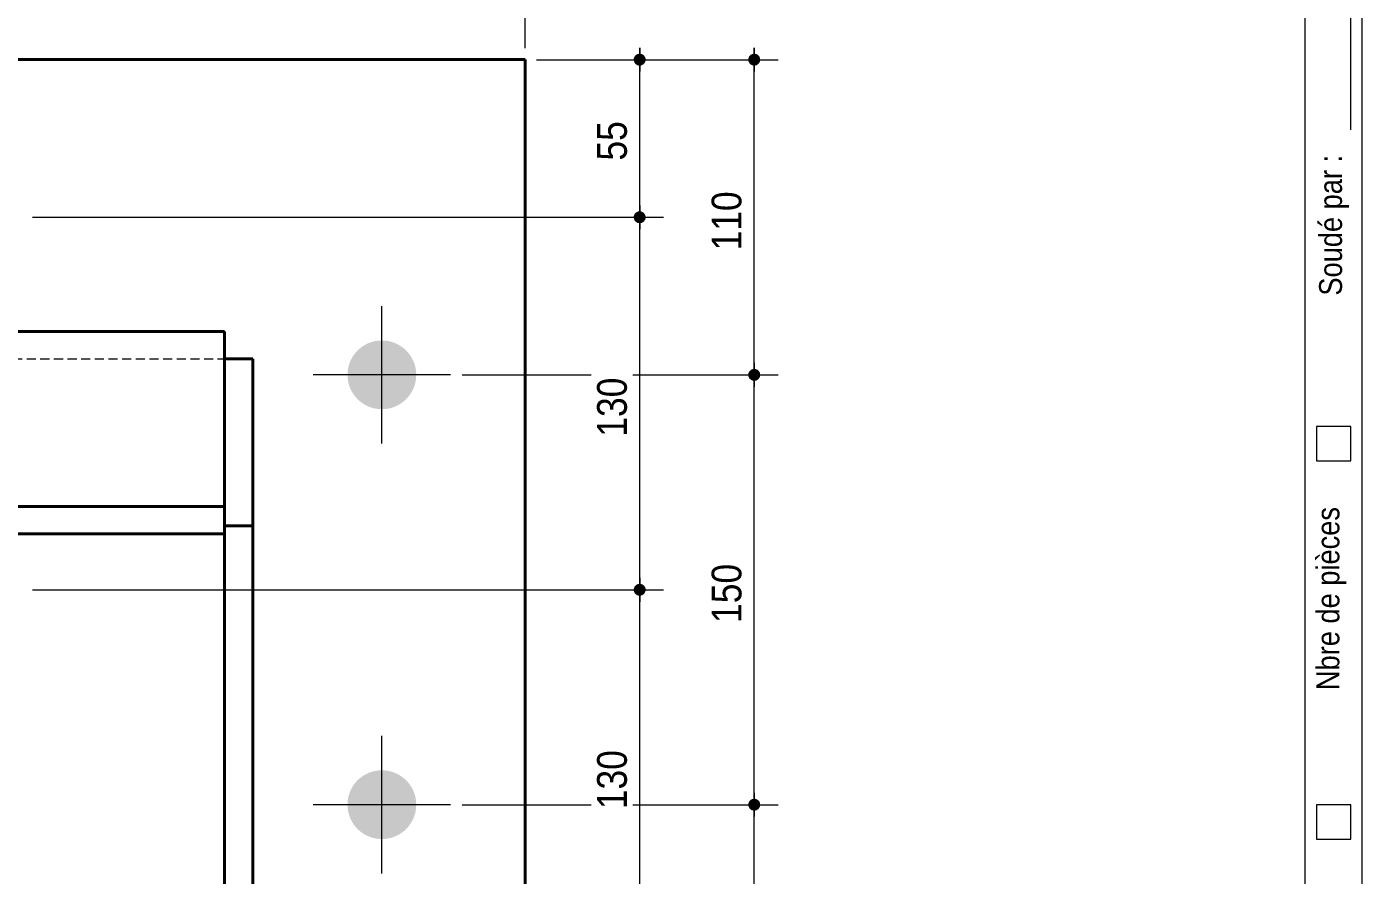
# Model space of a CAD drawing. Header units: millimetres. Extents: x 2 to 410, y 5 to 282.
# Drawn here: x 288.4 to 405, y 141.8 to 215.9 of the extents above; entities that cross this region are included whole.
import ezdxf

# ---------------------------------------------------------------- set-up
doc = ezdxf.new("R2010")
doc.units = ezdxf.units.MM
doc.linetypes.add('CACHE2', pattern=[1.190625, 0.79375, -0.396875])
for name, color, linetype, lineweight in [('Autre type objet', 1, 'Continuous', 0), ('Boulon', 7, 'Continuous', 0), ('Cache', 7, 'Continuous', 0), ('Cotation', 7, 'Continuous', 0), ('Feuille dessin', 5, 'Continuous', 0), ('Piece', 2, 'Continuous', 0)]:
    doc.layers.add(name, color=color, linetype=linetype, lineweight=lineweight)
doc.styles.add('ARIAL', font='ARIAL.TTF')

# ---------------------------------------------------------------- blocks, each defined once
blk = doc.blocks.new('*A3')
at = {"layer": 'Boulon'}
for points in [[(322.43, 185.43), (322.42, 185.36), (322.42, 185.28), (322.41, 185.21), (322.4, 185.14), (322.39, 185.06), (322.38, 184.99), (322.37, 184.92), (322.35, 184.85), (322.34, 184.78), (322.32, 184.7), (322.3, 184.63), (322.27, 184.56), (322.25, 184.49), (322.23, 184.42), (322.2, 184.36), (322.17, 184.29), (322.14, 184.22), (322.11, 184.16), (322.07, 184.09), (322.04, 184.03), (322, 183.96), (321.96, 183.9), (321.92, 183.84), (321.88, 183.78), (321.84, 183.72), (321.79, 183.66), (321.75, 183.6), (321.7, 183.54), (321.65, 183.49), (321.6, 183.44), (321.55, 183.38), (321.49, 183.33), (321.44, 183.28), (321.39, 183.23), (321.33, 183.19), (321.27, 183.14), (321.21, 183.09), (321.15, 183.05), (321.09, 183.01), (321.03, 182.97), (320.97, 182.93), (320.9, 182.89), (320.84, 182.86), (320.77, 182.82), (320.71, 182.79), (320.64, 182.76), (320.57, 182.73), (320.51, 182.71), (320.44, 182.68), (320.37, 182.66), (320.3, 182.63), (320.23, 182.61), (320.16, 182.59), (320.08, 182.58), (320.01, 182.56), (319.94, 182.55), (319.87, 182.54), (319.79, 182.53), (319.72, 182.52), (319.65, 182.51), (319.57, 182.51), (319.5, 182.51), (319.43, 182.5), (319.35, 182.51), (319.28, 182.51), (319.21, 182.51), (319.13, 182.52), (319.06, 182.53), (318.99, 182.54), (318.91, 182.55), (318.84, 182.56), (318.77, 182.58), (318.7, 182.59), (318.63, 182.61), (318.56, 182.63), (318.49, 182.66), (318.42, 182.68), (318.35, 182.71), (318.28, 182.73), (318.21, 182.76), (318.14, 182.79), (318.08, 182.82), (318.01, 182.86), (317.95, 182.89), (317.88, 182.93), (317.82, 182.97), (317.76, 183.01), (317.7, 183.05), (317.64, 183.09), (317.58, 183.14), (317.52, 183.19), (317.47, 183.23), (317.41, 183.28), (317.36, 183.33), (317.3, 183.38), (317.25, 183.44), (317.2, 183.49), (317.15, 183.54), (317.11, 183.6), (317.06, 183.66), (317.02, 183.72), (316.97, 183.78), (316.93, 183.84), (316.89, 183.9), (316.85, 183.96), (316.82, 184.03), (316.78, 184.09), (316.75, 184.16), (316.71, 184.22), (316.68, 184.29), (316.65, 184.36), (316.63, 184.42), (316.6, 184.49), (316.58, 184.56), (316.56, 184.63), (316.53, 184.7), (316.52, 184.78), (316.5, 184.85), (316.48, 184.92), (316.47, 184.99), (316.46, 185.06), (316.45, 185.14), (316.44, 185.21), (316.43, 185.28), (316.43, 185.36), (316.43, 185.43), (316.43, 185.5), (316.43, 185.58), (316.43, 185.65), (316.43, 185.72), (316.44, 185.8), (316.45, 185.87), (316.46, 185.94), (316.47, 186.02), (316.48, 186.09), (316.5, 186.16), (316.52, 186.23), (316.53, 186.3), (316.56, 186.37), (316.58, 186.45), (316.6, 186.51), (316.63, 186.58), (316.65, 186.65), (316.68, 186.72), (316.71, 186.79), (316.75, 186.85), (316.78, 186.92), (316.82, 186.98), (316.85, 187.05), (316.89, 187.11), (316.93, 187.17), (316.97, 187.23), (317.02, 187.29), (317.06, 187.35), (317.11, 187.41), (317.15, 187.46), (317.2, 187.52), (317.25, 187.57), (317.3, 187.63), (317.36, 187.68), (317.41, 187.73), (317.47, 187.78), (317.52, 187.82), (317.58, 187.87), (317.64, 187.91), (317.7, 187.96), (317.76, 188), (317.82, 188.04), (317.88, 188.08), (317.95, 188.11), (318.01, 188.15), (318.08, 188.18), (318.14, 188.22), (318.21, 188.25), (318.28, 188.28), (318.35, 188.3), (318.42, 188.33), (318.49, 188.35), (318.56, 188.37), (318.63, 188.4), (318.7, 188.41), (318.77, 188.43), (318.84, 188.45), (318.91, 188.46), (318.99, 188.47), (319.06, 188.48), (319.13, 188.49), (319.21, 188.5), (319.28, 188.5), (319.35, 188.5), (319.43, 188.5), (319.5, 188.5), (319.57, 188.5), (319.65, 188.5), (319.72, 188.49), (319.79, 188.48), (319.87, 188.47), (319.94, 188.46), (320.01, 188.45), (320.08, 188.43), (320.16, 188.41), (320.23, 188.4), (320.3, 188.37), (320.37, 188.35), (320.44, 188.33), (320.51, 188.3), (320.57, 188.28), (320.64, 188.25), (320.71, 188.22), (320.77, 188.18), (320.84, 188.15), (320.9, 188.11), (320.97, 188.08), (321.03, 188.04), (321.09, 188), (321.15, 187.96), (321.21, 187.91), (321.27, 187.87), (321.33, 187.82), (321.39, 187.78), (321.44, 187.73), (321.49, 187.68), (321.55, 187.63), (321.6, 187.57), (321.65, 187.52), (321.7, 187.46), (321.75, 187.41), (321.79, 187.35), (321.84, 187.29), (321.88, 187.23), (321.92, 187.17), (321.96, 187.11), (322, 187.05), (322.04, 186.98), (322.07, 186.92), (322.11, 186.85), (322.14, 186.79), (322.17, 186.72), (322.2, 186.65), (322.23, 186.58), (322.25, 186.51), (322.27, 186.45), (322.3, 186.37), (322.32, 186.3), (322.34, 186.23), (322.35, 186.16), (322.37, 186.09), (322.38, 186.02), (322.39, 185.94), (322.4, 185.87), (322.41, 185.8), (322.42, 185.72), (322.42, 185.65), (322.43, 185.58), (322.43, 185.5)], [(322.43, 147.93), (322.42, 147.86), (322.42, 147.78), (322.41, 147.71), (322.4, 147.64), (322.39, 147.56), (322.38, 147.49), (322.37, 147.42), (322.35, 147.35), (322.34, 147.28), (322.32, 147.2), (322.3, 147.13), (322.27, 147.06), (322.25, 146.99), (322.23, 146.92), (322.2, 146.86), (322.17, 146.79), (322.14, 146.72), (322.11, 146.66), (322.07, 146.59), (322.04, 146.53), (322, 146.46), (321.96, 146.4), (321.92, 146.34), (321.88, 146.28), (321.84, 146.22), (321.79, 146.16), (321.75, 146.1), (321.7, 146.04), (321.65, 145.99), (321.6, 145.94), (321.55, 145.88), (321.49, 145.83), (321.44, 145.78), (321.39, 145.73), (321.33, 145.69), (321.27, 145.64), (321.21, 145.59), (321.15, 145.55), (321.09, 145.51), (321.03, 145.47), (320.97, 145.43), (320.9, 145.39), (320.84, 145.36), (320.77, 145.32), (320.71, 145.29), (320.64, 145.26), (320.57, 145.23), (320.51, 145.21), (320.44, 145.18), (320.37, 145.16), (320.3, 145.13), (320.23, 145.11), (320.16, 145.09), (320.08, 145.08), (320.01, 145.06), (319.94, 145.05), (319.87, 145.04), (319.79, 145.03), (319.72, 145.02), (319.65, 145.01), (319.57, 145.01), (319.5, 145.01), (319.43, 145), (319.35, 145.01), (319.28, 145.01), (319.21, 145.01), (319.13, 145.02), (319.06, 145.03), (318.99, 145.04), (318.91, 145.05), (318.84, 145.06), (318.77, 145.08), (318.7, 145.09), (318.63, 145.11), (318.56, 145.13), (318.49, 145.16), (318.42, 145.18), (318.35, 145.21), (318.28, 145.23), (318.21, 145.26), (318.14, 145.29), (318.08, 145.32), (318.01, 145.36), (317.95, 145.39), (317.88, 145.43), (317.82, 145.47), (317.76, 145.51), (317.7, 145.55), (317.64, 145.59), (317.58, 145.64), (317.52, 145.69), (317.47, 145.73), (317.41, 145.78), (317.36, 145.83), (317.3, 145.88), (317.25, 145.94), (317.2, 145.99), (317.15, 146.04), (317.11, 146.1), (317.06, 146.16), (317.02, 146.22), (316.97, 146.28), (316.93, 146.34), (316.89, 146.4), (316.85, 146.46), (316.82, 146.53), (316.78, 146.59), (316.75, 146.66), (316.71, 146.72), (316.68, 146.79), (316.65, 146.86), (316.63, 146.92), (316.6, 146.99), (316.58, 147.06), (316.56, 147.13), (316.53, 147.2), (316.52, 147.28), (316.5, 147.35), (316.48, 147.42), (316.47, 147.49), (316.46, 147.56), (316.45, 147.64), (316.44, 147.71), (316.43, 147.78), (316.43, 147.86), (316.43, 147.93), (316.43, 148), (316.43, 148.08), (316.43, 148.15), (316.43, 148.22), (316.44, 148.3), (316.45, 148.37), (316.46, 148.44), (316.47, 148.52), (316.48, 148.59), (316.5, 148.66), (316.52, 148.73), (316.53, 148.8), (316.56, 148.87), (316.58, 148.95), (316.6, 149.01), (316.63, 149.08), (316.65, 149.15), (316.68, 149.22), (316.71, 149.29), (316.75, 149.35), (316.78, 149.42), (316.82, 149.48), (316.85, 149.55), (316.89, 149.61), (316.93, 149.67), (316.97, 149.73), (317.02, 149.79), (317.06, 149.85), (317.11, 149.91), (317.15, 149.96), (317.2, 150.02), (317.25, 150.07), (317.3, 150.13), (317.36, 150.18), (317.41, 150.23), (317.47, 150.28), (317.52, 150.32), (317.58, 150.37), (317.64, 150.41), (317.7, 150.46), (317.76, 150.5), (317.82, 150.54), (317.88, 150.58), (317.95, 150.61), (318.01, 150.65), (318.08, 150.68), (318.14, 150.72), (318.21, 150.75), (318.28, 150.78), (318.35, 150.8), (318.42, 150.83), (318.49, 150.85), (318.56, 150.87), (318.63, 150.9), (318.7, 150.91), (318.77, 150.93), (318.84, 150.95), (318.91, 150.96), (318.99, 150.97), (319.06, 150.98), (319.13, 150.99), (319.21, 151), (319.28, 151), (319.35, 151), (319.43, 151), (319.5, 151), (319.57, 151), (319.65, 151), (319.72, 150.99), (319.79, 150.98), (319.87, 150.97), (319.94, 150.96), (320.01, 150.95), (320.08, 150.93), (320.16, 150.91), (320.23, 150.9), (320.3, 150.87), (320.37, 150.85), (320.44, 150.83), (320.51, 150.8), (320.57, 150.78), (320.64, 150.75), (320.71, 150.72), (320.77, 150.68), (320.84, 150.65), (320.9, 150.61), (320.97, 150.58), (321.03, 150.54), (321.09, 150.5), (321.15, 150.46), (321.21, 150.41), (321.27, 150.37), (321.33, 150.32), (321.39, 150.28), (321.44, 150.23), (321.49, 150.18), (321.55, 150.13), (321.6, 150.07), (321.65, 150.02), (321.7, 149.96), (321.75, 149.91), (321.79, 149.85), (321.84, 149.79), (321.88, 149.73), (321.92, 149.67), (321.96, 149.61), (322, 149.55), (322.04, 149.48), (322.07, 149.42), (322.11, 149.35), (322.14, 149.29), (322.17, 149.22), (322.2, 149.15), (322.23, 149.08), (322.25, 149.01), (322.27, 148.95), (322.3, 148.87), (322.32, 148.8), (322.34, 148.73), (322.35, 148.66), (322.37, 148.59), (322.38, 148.52), (322.39, 148.44), (322.4, 148.37), (322.41, 148.3), (322.42, 148.22), (322.42, 148.15), (322.43, 148.08), (322.43, 148)]]:
    blk.add_hatch(color=256, dxfattribs=at).paths.add_polyline_path(points, flags=17)
at = {"layer": 'Boulon', "linetype": 'Continuous', "lineweight": 0}
for p, q in [((319.43, 179.5), (319.43, 191.5)), ((325.43, 185.5), (313.43, 185.5)), ((319.43, 142), (319.43, 154)), ((325.43, 148), (313.43, 148))]:
    blk.add_line(p, q, dxfattribs=at)
blk = doc.blocks.new('*A6')
at = {"layer": 'Piece', "color": 2, "linetype": 'Continuous', "lineweight": 40}
for p, q in [((331.926877, 213.00413), (264.426958, 213.00413)), ((331.926877, 113.00413), (331.926877, 213.00413))]:
    blk.add_line(p, q, dxfattribs=at)
blk = doc.blocks.new('*A8')
at = {"layer": 'Cache', "color": 7, "linetype": 'CACHE2', "lineweight": 20}
for p, q in [((264.426958, 189.289854), (259.426958, 189.289854)), ((218.176958, 186.895264), (305.676958, 186.895264))]:
    blk.add_line(p, q, dxfattribs=at)
at = {"layer": 'Piece', "color": 2, "linetype": 'Continuous', "lineweight": 40}
for p, q in [((218.176958, 189.289854), (218.176958, 171.620769)), ((259.426958, 189.289854), (218.176958, 189.289854)), ((305.676958, 189.289854), (264.426958, 189.289854)), ((305.676958, 171.620769), (305.676958, 189.289854)), ((218.176958, 174.015359), (305.676958, 174.015359)), ((218.176958, 171.620769), (305.676958, 171.620769))]:
    blk.add_line(p, q, dxfattribs=at)
blk = doc.blocks.new('*A9')
at = {"layer": 'Cache', "color": 7, "linetype": 'CACHE2', "lineweight": 20}
for p, q in [((305.676958, 171.620769), (305.676958, 186.895264)), ((305.676958, 113.00413), (308.176958, 113.00413))]:
    blk.add_line(p, q, dxfattribs=at)
at = {"layer": 'Piece', "color": 2, "linetype": 'Continuous', "lineweight": 40}
for p, q in [((308.176958, 186.895264), (305.676958, 186.895264)), ((308.176958, 113.00413), (308.176958, 186.895264)), ((305.676958, 172.33912), (308.176958, 172.33912)), ((305.676958, 171.620769), (305.676958, 113.00413)), ((305.676958, 113.005326), (308.176958, 113.005326))]:
    blk.add_line(p, q, dxfattribs=at)
blk = doc.blocks.new('*A18')
at = {"layer": 'Feuille dessin', "linetype": 'Continuous', "lineweight": 0}
blk.add_line((405, 5), (405, 282), dxfattribs=at)
blk = doc.blocks.new('*A19')
at = {"layer": 'Autre type objet', "linetype": 'Continuous', "lineweight": 0}
for p, q in [((400, 37), (400, 282)), ((405, 37), (405, 282)), ((404, 206.87143), (404, 228.87143)), ((401, 181), (401, 178)), ((404, 181), (401, 181)), ((404, 178), (404, 181)), ((401, 178), (404, 178)), ((401, 148), (401, 145)), ((404, 148), (401, 148)), ((404, 145), (404, 148)), ((401, 145), (404, 145))]:
    blk.add_line(p, q, dxfattribs=at)
at = {"layer": 'Autre type objet', "style": 'ARIAL', "width": 0.85}
for s, p in [('Soudé par :', (403.230161, 192.415081)), ('Nbre de pièces', (403, 158))]:
    blk.add_text(s, height=2, rotation=90, dxfattribs=at).set_placement(p)
blk = doc.blocks.new('*A24')
at = {"layer": 'Cotation'}
for points in [[(351.9, 147.48), (351.88, 147.49), (351.85, 147.49), (351.83, 147.49), (351.8, 147.5), (351.78, 147.51), (351.75, 147.51), (351.73, 147.52), (351.7, 147.53), (351.68, 147.55), (351.66, 147.56), (351.64, 147.57), (351.62, 147.59), (351.6, 147.6), (351.58, 147.62), (351.56, 147.64), (351.54, 147.65), (351.52, 147.67), (351.51, 147.69), (351.49, 147.72), (351.48, 147.74), (351.47, 147.76), (351.46, 147.78), (351.45, 147.81), (351.44, 147.83), (351.43, 147.85), (351.42, 147.88), (351.42, 147.9), (351.41, 147.93), (351.41, 147.95), (351.41, 147.98), (351.41, 148), (351.41, 148.03), (351.41, 148.06), (351.41, 148.08), (351.42, 148.11), (351.42, 148.13), (351.43, 148.16), (351.44, 148.18), (351.45, 148.2), (351.46, 148.23), (351.47, 148.25), (351.48, 148.27), (351.49, 148.29), (351.51, 148.31), (351.52, 148.33), (351.54, 148.35), (351.56, 148.37), (351.58, 148.39), (351.6, 148.41), (351.62, 148.42), (351.64, 148.44), (351.66, 148.45), (351.68, 148.46), (351.7, 148.47), (351.73, 148.48), (351.75, 148.49), (351.78, 148.5), (351.8, 148.51), (351.83, 148.51), (351.85, 148.52), (351.88, 148.52), (351.9, 148.52), (351.93, 148.52), (351.95, 148.52), (351.98, 148.52), (352, 148.52), (352.03, 148.51), (352.05, 148.51), (352.08, 148.5), (352.1, 148.49), (352.13, 148.48), (352.15, 148.47), (352.17, 148.46), (352.19, 148.45), (352.22, 148.44), (352.24, 148.42), (352.26, 148.41), (352.28, 148.39), (352.29, 148.37), (352.31, 148.35), (352.33, 148.33), (352.34, 148.31), (352.36, 148.29), (352.37, 148.27), (352.39, 148.25), (352.4, 148.23), (352.41, 148.2), (352.42, 148.18), (352.42, 148.16), (352.43, 148.13), (352.44, 148.11), (352.44, 148.08), (352.44, 148.06), (352.45, 148.03), (352.45, 148), (352.45, 147.98), (352.44, 147.95), (352.44, 147.93), (352.44, 147.9), (352.43, 147.88), (352.42, 147.85), (352.42, 147.83), (352.41, 147.81), (352.4, 147.78), (352.39, 147.76), (352.37, 147.74), (352.36, 147.72), (352.34, 147.69), (352.33, 147.67), (352.31, 147.65), (352.29, 147.64), (352.28, 147.62), (352.26, 147.6), (352.24, 147.59), (352.22, 147.57), (352.19, 147.56), (352.17, 147.55), (352.15, 147.53), (352.13, 147.52), (352.1, 147.51), (352.08, 147.51), (352.05, 147.5), (352.03, 147.49), (352, 147.49), (351.98, 147.49), (351.95, 147.48), (351.93, 147.48)], [(351.9, 112.48), (351.88, 112.49), (351.85, 112.49), (351.83, 112.49), (351.8, 112.5), (351.78, 112.51), (351.75, 112.51), (351.73, 112.52), (351.7, 112.53), (351.68, 112.55), (351.66, 112.56), (351.64, 112.57), (351.62, 112.59), (351.6, 112.6), (351.58, 112.62), (351.56, 112.64), (351.54, 112.65), (351.52, 112.67), (351.51, 112.69), (351.49, 112.72), (351.48, 112.74), (351.47, 112.76), (351.46, 112.78), (351.45, 112.81), (351.44, 112.83), (351.43, 112.85), (351.42, 112.88), (351.42, 112.9), (351.41, 112.93), (351.41, 112.95), (351.41, 112.98), (351.41, 113), (351.41, 113.03), (351.41, 113.06), (351.41, 113.08), (351.42, 113.11), (351.42, 113.13), (351.43, 113.16), (351.44, 113.18), (351.45, 113.2), (351.46, 113.23), (351.47, 113.25), (351.48, 113.27), (351.49, 113.29), (351.51, 113.31), (351.52, 113.33), (351.54, 113.35), (351.56, 113.37), (351.58, 113.39), (351.6, 113.41), (351.62, 113.42), (351.64, 113.44), (351.66, 113.45), (351.68, 113.46), (351.7, 113.47), (351.73, 113.48), (351.75, 113.49), (351.78, 113.5), (351.8, 113.51), (351.83, 113.51), (351.85, 113.52), (351.88, 113.52), (351.9, 113.52), (351.93, 113.52), (351.95, 113.52), (351.98, 113.52), (352, 113.52), (352.03, 113.51), (352.05, 113.51), (352.08, 113.5), (352.1, 113.49), (352.13, 113.48), (352.15, 113.47), (352.17, 113.46), (352.19, 113.45), (352.22, 113.44), (352.24, 113.42), (352.26, 113.41), (352.28, 113.39), (352.29, 113.37), (352.31, 113.35), (352.33, 113.33), (352.34, 113.31), (352.36, 113.29), (352.37, 113.27), (352.39, 113.25), (352.4, 113.23), (352.41, 113.2), (352.42, 113.18), (352.42, 113.16), (352.43, 113.13), (352.44, 113.11), (352.44, 113.08), (352.44, 113.06), (352.45, 113.03), (352.45, 113), (352.45, 112.98), (352.44, 112.95), (352.44, 112.93), (352.44, 112.9), (352.43, 112.88), (352.42, 112.85), (352.42, 112.83), (352.41, 112.81), (352.4, 112.78), (352.39, 112.76), (352.37, 112.74), (352.36, 112.72), (352.34, 112.69), (352.33, 112.67), (352.31, 112.65), (352.29, 112.64), (352.28, 112.62), (352.26, 112.6), (352.24, 112.59), (352.22, 112.57), (352.19, 112.56), (352.17, 112.55), (352.15, 112.53), (352.13, 112.52), (352.1, 112.51), (352.08, 112.51), (352.05, 112.5), (352.03, 112.49), (352, 112.49), (351.98, 112.49), (351.95, 112.48), (351.93, 112.48)]]:
    blk.add_hatch(color=256, dxfattribs=at).paths.add_polyline_path(points, flags=17)
at = {"layer": 'Cotation', "linetype": 'Continuous', "lineweight": 0}
for p, q in [((351.93, 149.04), (351.93, 146.96)), ((351.93, 148), (351.93, 149.04)), ((326.43, 148), (337.69, 148)), ((341.33, 148), (354.01, 148)), ((350.89, 148), (352.97, 148)), ((351.93, 113), (351.93, 148)), ((351.93, 114.04), (351.93, 111.96)), ((332.93, 113), (354.01, 113)), ((350.89, 113), (352.97, 113)), ((351.93, 113), (351.93, 111.96))]:
    blk.add_line(p, q, dxfattribs=at)
at = {"layer": 'Cotation'}
for p in [(351.93, 148), (351.93, 113)]:
    blk.add_point(p, dxfattribs=at)
at = {"layer": 'Cotation', "style": 'ARIAL', "width": 0.85}
blk.add_text('140', height=2.6, rotation=90.0002, dxfattribs=at).set_placement((350.81, 127.61))
blk = doc.blocks.new('*A25')
at = {"layer": 'Cotation'}
for points in [[(351.9, 184.98), (351.88, 184.99), (351.85, 184.99), (351.83, 184.99), (351.8, 185), (351.78, 185.01), (351.75, 185.01), (351.73, 185.02), (351.7, 185.03), (351.68, 185.05), (351.66, 185.06), (351.64, 185.07), (351.62, 185.09), (351.6, 185.1), (351.58, 185.12), (351.56, 185.14), (351.54, 185.15), (351.52, 185.17), (351.51, 185.19), (351.49, 185.22), (351.48, 185.24), (351.47, 185.26), (351.46, 185.28), (351.45, 185.31), (351.44, 185.33), (351.43, 185.35), (351.42, 185.38), (351.42, 185.4), (351.41, 185.43), (351.41, 185.45), (351.41, 185.48), (351.41, 185.5), (351.41, 185.53), (351.41, 185.56), (351.41, 185.58), (351.42, 185.61), (351.42, 185.63), (351.43, 185.66), (351.44, 185.68), (351.45, 185.7), (351.46, 185.73), (351.47, 185.75), (351.48, 185.77), (351.49, 185.79), (351.51, 185.81), (351.52, 185.83), (351.54, 185.85), (351.56, 185.87), (351.58, 185.89), (351.6, 185.91), (351.62, 185.92), (351.64, 185.94), (351.66, 185.95), (351.68, 185.96), (351.7, 185.97), (351.73, 185.98), (351.75, 185.99), (351.78, 186), (351.8, 186.01), (351.83, 186.01), (351.85, 186.02), (351.88, 186.02), (351.9, 186.02), (351.93, 186.02), (351.95, 186.02), (351.98, 186.02), (352, 186.02), (352.03, 186.01), (352.05, 186.01), (352.08, 186), (352.1, 185.99), (352.13, 185.98), (352.15, 185.97), (352.17, 185.96), (352.19, 185.95), (352.22, 185.94), (352.24, 185.92), (352.26, 185.91), (352.28, 185.89), (352.29, 185.87), (352.31, 185.85), (352.33, 185.83), (352.34, 185.81), (352.36, 185.79), (352.37, 185.77), (352.39, 185.75), (352.4, 185.73), (352.41, 185.7), (352.42, 185.68), (352.42, 185.66), (352.43, 185.63), (352.44, 185.61), (352.44, 185.58), (352.44, 185.56), (352.45, 185.53), (352.45, 185.5), (352.45, 185.48), (352.44, 185.45), (352.44, 185.43), (352.44, 185.4), (352.43, 185.38), (352.42, 185.35), (352.42, 185.33), (352.41, 185.31), (352.4, 185.28), (352.39, 185.26), (352.37, 185.24), (352.36, 185.22), (352.34, 185.19), (352.33, 185.17), (352.31, 185.15), (352.29, 185.14), (352.28, 185.12), (352.26, 185.1), (352.24, 185.09), (352.22, 185.07), (352.19, 185.06), (352.17, 185.05), (352.15, 185.03), (352.13, 185.02), (352.1, 185.01), (352.08, 185.01), (352.05, 185), (352.03, 184.99), (352, 184.99), (351.98, 184.99), (351.95, 184.98), (351.93, 184.98)], [(351.9, 147.48), (351.88, 147.49), (351.85, 147.49), (351.83, 147.49), (351.8, 147.5), (351.78, 147.51), (351.75, 147.51), (351.73, 147.52), (351.7, 147.53), (351.68, 147.55), (351.66, 147.56), (351.64, 147.57), (351.62, 147.59), (351.6, 147.6), (351.58, 147.62), (351.56, 147.64), (351.54, 147.65), (351.52, 147.67), (351.51, 147.69), (351.49, 147.72), (351.48, 147.74), (351.47, 147.76), (351.46, 147.78), (351.45, 147.81), (351.44, 147.83), (351.43, 147.85), (351.42, 147.88), (351.42, 147.9), (351.41, 147.93), (351.41, 147.95), (351.41, 147.98), (351.41, 148), (351.41, 148.03), (351.41, 148.06), (351.41, 148.08), (351.42, 148.11), (351.42, 148.13), (351.43, 148.16), (351.44, 148.18), (351.45, 148.2), (351.46, 148.23), (351.47, 148.25), (351.48, 148.27), (351.49, 148.29), (351.51, 148.31), (351.52, 148.33), (351.54, 148.35), (351.56, 148.37), (351.58, 148.39), (351.6, 148.41), (351.62, 148.42), (351.64, 148.44), (351.66, 148.45), (351.68, 148.46), (351.7, 148.47), (351.73, 148.48), (351.75, 148.49), (351.78, 148.5), (351.8, 148.51), (351.83, 148.51), (351.85, 148.52), (351.88, 148.52), (351.9, 148.52), (351.93, 148.52), (351.95, 148.52), (351.98, 148.52), (352, 148.52), (352.03, 148.51), (352.05, 148.51), (352.08, 148.5), (352.1, 148.49), (352.13, 148.48), (352.15, 148.47), (352.17, 148.46), (352.19, 148.45), (352.22, 148.44), (352.24, 148.42), (352.26, 148.41), (352.28, 148.39), (352.29, 148.37), (352.31, 148.35), (352.33, 148.33), (352.34, 148.31), (352.36, 148.29), (352.37, 148.27), (352.39, 148.25), (352.4, 148.23), (352.41, 148.2), (352.42, 148.18), (352.42, 148.16), (352.43, 148.13), (352.44, 148.11), (352.44, 148.08), (352.44, 148.06), (352.45, 148.03), (352.45, 148), (352.45, 147.98), (352.44, 147.95), (352.44, 147.93), (352.44, 147.9), (352.43, 147.88), (352.42, 147.85), (352.42, 147.83), (352.41, 147.81), (352.4, 147.78), (352.39, 147.76), (352.37, 147.74), (352.36, 147.72), (352.34, 147.69), (352.33, 147.67), (352.31, 147.65), (352.29, 147.64), (352.28, 147.62), (352.26, 147.6), (352.24, 147.59), (352.22, 147.57), (352.19, 147.56), (352.17, 147.55), (352.15, 147.53), (352.13, 147.52), (352.1, 147.51), (352.08, 147.51), (352.05, 147.5), (352.03, 147.49), (352, 147.49), (351.98, 147.49), (351.95, 147.48), (351.93, 147.48)]]:
    blk.add_hatch(color=256, dxfattribs=at).paths.add_polyline_path(points, flags=17)
at = {"layer": 'Cotation', "linetype": 'Continuous', "lineweight": 0}
for p, q in [((351.93, 186.54), (351.93, 184.46)), ((351.93, 185.5), (351.93, 186.54)), ((326.43, 185.5), (337.69, 185.5)), ((341.33, 185.5), (354.01, 185.5)), ((350.89, 185.5), (352.97, 185.5)), ((351.93, 148), (351.93, 185.5)), ((351.93, 149.04), (351.93, 146.96)), ((326.43, 148), (337.69, 148)), ((341.33, 148), (354.01, 148)), ((350.89, 148), (352.97, 148)), ((351.93, 148), (351.93, 146.96))]:
    blk.add_line(p, q, dxfattribs=at)
at = {"layer": 'Cotation'}
for p in [(351.93, 185.5), (351.93, 148)]:
    blk.add_point(p, dxfattribs=at)
at = {"layer": 'Cotation', "style": 'ARIAL', "width": 0.85}
blk.add_text('150', height=2.6, rotation=90.0002, dxfattribs=at).set_placement((350.81, 163.86))
blk = doc.blocks.new('*A26')
at = {"layer": 'Cotation'}
for points in [[(351.9, 212.48), (351.88, 212.49), (351.85, 212.49), (351.83, 212.49), (351.8, 212.5), (351.78, 212.51), (351.75, 212.51), (351.73, 212.52), (351.7, 212.53), (351.68, 212.55), (351.66, 212.56), (351.64, 212.57), (351.62, 212.59), (351.6, 212.6), (351.58, 212.62), (351.56, 212.64), (351.54, 212.65), (351.52, 212.67), (351.51, 212.69), (351.49, 212.72), (351.48, 212.74), (351.47, 212.76), (351.46, 212.78), (351.45, 212.81), (351.44, 212.83), (351.43, 212.85), (351.42, 212.88), (351.42, 212.9), (351.41, 212.93), (351.41, 212.95), (351.41, 212.98), (351.41, 213), (351.41, 213.03), (351.41, 213.06), (351.41, 213.08), (351.42, 213.11), (351.42, 213.13), (351.43, 213.16), (351.44, 213.18), (351.45, 213.2), (351.46, 213.23), (351.47, 213.25), (351.48, 213.27), (351.49, 213.29), (351.51, 213.31), (351.52, 213.33), (351.54, 213.35), (351.56, 213.37), (351.58, 213.39), (351.6, 213.41), (351.62, 213.42), (351.64, 213.44), (351.66, 213.45), (351.68, 213.46), (351.7, 213.47), (351.73, 213.48), (351.75, 213.49), (351.78, 213.5), (351.8, 213.51), (351.83, 213.51), (351.85, 213.52), (351.88, 213.52), (351.9, 213.52), (351.93, 213.52), (351.95, 213.52), (351.98, 213.52), (352, 213.52), (352.03, 213.51), (352.05, 213.51), (352.08, 213.5), (352.1, 213.49), (352.13, 213.48), (352.15, 213.47), (352.17, 213.46), (352.19, 213.45), (352.22, 213.44), (352.24, 213.42), (352.26, 213.41), (352.28, 213.39), (352.29, 213.37), (352.31, 213.35), (352.33, 213.33), (352.34, 213.31), (352.36, 213.29), (352.37, 213.27), (352.39, 213.25), (352.4, 213.23), (352.41, 213.2), (352.42, 213.18), (352.42, 213.16), (352.43, 213.13), (352.44, 213.11), (352.44, 213.08), (352.44, 213.06), (352.45, 213.03), (352.45, 213), (352.45, 212.98), (352.44, 212.95), (352.44, 212.93), (352.44, 212.9), (352.43, 212.88), (352.42, 212.85), (352.42, 212.83), (352.41, 212.81), (352.4, 212.78), (352.39, 212.76), (352.37, 212.74), (352.36, 212.72), (352.34, 212.69), (352.33, 212.67), (352.31, 212.65), (352.29, 212.64), (352.28, 212.62), (352.26, 212.6), (352.24, 212.59), (352.22, 212.57), (352.19, 212.56), (352.17, 212.55), (352.15, 212.53), (352.13, 212.52), (352.1, 212.51), (352.08, 212.51), (352.05, 212.5), (352.03, 212.49), (352, 212.49), (351.98, 212.49), (351.95, 212.48), (351.93, 212.48)], [(351.9, 184.98), (351.88, 184.99), (351.85, 184.99), (351.83, 184.99), (351.8, 185), (351.78, 185.01), (351.75, 185.01), (351.73, 185.02), (351.7, 185.03), (351.68, 185.05), (351.66, 185.06), (351.64, 185.07), (351.62, 185.09), (351.6, 185.1), (351.58, 185.12), (351.56, 185.14), (351.54, 185.15), (351.52, 185.17), (351.51, 185.19), (351.49, 185.22), (351.48, 185.24), (351.47, 185.26), (351.46, 185.28), (351.45, 185.31), (351.44, 185.33), (351.43, 185.35), (351.42, 185.38), (351.42, 185.4), (351.41, 185.43), (351.41, 185.45), (351.41, 185.48), (351.41, 185.5), (351.41, 185.53), (351.41, 185.56), (351.41, 185.58), (351.42, 185.61), (351.42, 185.63), (351.43, 185.66), (351.44, 185.68), (351.45, 185.7), (351.46, 185.73), (351.47, 185.75), (351.48, 185.77), (351.49, 185.79), (351.51, 185.81), (351.52, 185.83), (351.54, 185.85), (351.56, 185.87), (351.58, 185.89), (351.6, 185.91), (351.62, 185.92), (351.64, 185.94), (351.66, 185.95), (351.68, 185.96), (351.7, 185.97), (351.73, 185.98), (351.75, 185.99), (351.78, 186), (351.8, 186.01), (351.83, 186.01), (351.85, 186.02), (351.88, 186.02), (351.9, 186.02), (351.93, 186.02), (351.95, 186.02), (351.98, 186.02), (352, 186.02), (352.03, 186.01), (352.05, 186.01), (352.08, 186), (352.1, 185.99), (352.13, 185.98), (352.15, 185.97), (352.17, 185.96), (352.19, 185.95), (352.22, 185.94), (352.24, 185.92), (352.26, 185.91), (352.28, 185.89), (352.29, 185.87), (352.31, 185.85), (352.33, 185.83), (352.34, 185.81), (352.36, 185.79), (352.37, 185.77), (352.39, 185.75), (352.4, 185.73), (352.41, 185.7), (352.42, 185.68), (352.42, 185.66), (352.43, 185.63), (352.44, 185.61), (352.44, 185.58), (352.44, 185.56), (352.45, 185.53), (352.45, 185.5), (352.45, 185.48), (352.44, 185.45), (352.44, 185.43), (352.44, 185.4), (352.43, 185.38), (352.42, 185.35), (352.42, 185.33), (352.41, 185.31), (352.4, 185.28), (352.39, 185.26), (352.37, 185.24), (352.36, 185.22), (352.34, 185.19), (352.33, 185.17), (352.31, 185.15), (352.29, 185.14), (352.28, 185.12), (352.26, 185.1), (352.24, 185.09), (352.22, 185.07), (352.19, 185.06), (352.17, 185.05), (352.15, 185.03), (352.13, 185.02), (352.1, 185.01), (352.08, 185.01), (352.05, 185), (352.03, 184.99), (352, 184.99), (351.98, 184.99), (351.95, 184.98), (351.93, 184.98)]]:
    blk.add_hatch(color=256, dxfattribs=at).paths.add_polyline_path(points, flags=17)
at = {"layer": 'Cotation', "linetype": 'Continuous', "lineweight": 0}
for p, q in [((351.93, 214.04), (351.93, 211.96)), ((351.93, 213), (351.93, 214.04)), ((332.93, 213), (354.01, 213)), ((350.89, 213), (352.97, 213)), ((351.93, 185.5), (351.93, 213)), ((351.93, 186.54), (351.93, 184.46)), ((326.43, 185.5), (337.69, 185.5)), ((341.33, 185.5), (354.01, 185.5)), ((350.89, 185.5), (352.97, 185.5)), ((351.93, 185.5), (351.93, 184.46))]:
    blk.add_line(p, q, dxfattribs=at)
at = {"layer": 'Cotation'}
for p in [(351.93, 213), (351.93, 185.5)]:
    blk.add_point(p, dxfattribs=at)
at = {"layer": 'Cotation', "style": 'ARIAL', "width": 0.85}
blk.add_text('110', height=2.6, rotation=90.0002, dxfattribs=at).set_placement((350.81, 196.36))
blk = doc.blocks.new('*A28')
at = {"layer": 'Cotation'}
for points in [[(341.9, 166.23), (341.88, 166.24), (341.85, 166.24), (341.83, 166.24), (341.8, 166.25), (341.78, 166.26), (341.75, 166.26), (341.73, 166.27), (341.7, 166.28), (341.68, 166.3), (341.66, 166.31), (341.64, 166.32), (341.62, 166.34), (341.6, 166.35), (341.58, 166.37), (341.56, 166.39), (341.54, 166.4), (341.52, 166.42), (341.51, 166.44), (341.49, 166.47), (341.48, 166.49), (341.47, 166.51), (341.46, 166.53), (341.45, 166.56), (341.44, 166.58), (341.43, 166.6), (341.42, 166.63), (341.42, 166.65), (341.41, 166.68), (341.41, 166.7), (341.41, 166.73), (341.41, 166.75), (341.41, 166.78), (341.41, 166.81), (341.41, 166.83), (341.42, 166.86), (341.42, 166.88), (341.43, 166.91), (341.44, 166.93), (341.45, 166.95), (341.46, 166.98), (341.47, 167), (341.48, 167.02), (341.49, 167.04), (341.51, 167.06), (341.52, 167.08), (341.54, 167.1), (341.56, 167.12), (341.58, 167.14), (341.6, 167.16), (341.62, 167.17), (341.64, 167.19), (341.66, 167.2), (341.68, 167.21), (341.7, 167.22), (341.73, 167.23), (341.75, 167.24), (341.78, 167.25), (341.8, 167.26), (341.83, 167.26), (341.85, 167.27), (341.88, 167.27), (341.9, 167.27), (341.93, 167.27), (341.95, 167.27), (341.98, 167.27), (342, 167.27), (342.03, 167.26), (342.05, 167.26), (342.08, 167.25), (342.1, 167.24), (342.13, 167.23), (342.15, 167.22), (342.17, 167.21), (342.19, 167.2), (342.22, 167.19), (342.24, 167.17), (342.26, 167.16), (342.28, 167.14), (342.29, 167.12), (342.31, 167.1), (342.33, 167.08), (342.34, 167.06), (342.36, 167.04), (342.37, 167.02), (342.39, 167), (342.4, 166.98), (342.41, 166.95), (342.42, 166.93), (342.42, 166.91), (342.43, 166.88), (342.44, 166.86), (342.44, 166.83), (342.44, 166.81), (342.45, 166.78), (342.45, 166.75), (342.45, 166.73), (342.44, 166.7), (342.44, 166.68), (342.44, 166.65), (342.43, 166.63), (342.42, 166.6), (342.42, 166.58), (342.41, 166.56), (342.4, 166.53), (342.39, 166.51), (342.37, 166.49), (342.36, 166.47), (342.34, 166.44), (342.33, 166.42), (342.31, 166.4), (342.29, 166.39), (342.28, 166.37), (342.26, 166.35), (342.24, 166.34), (342.22, 166.32), (342.19, 166.31), (342.17, 166.3), (342.15, 166.28), (342.13, 166.27), (342.1, 166.26), (342.08, 166.26), (342.05, 166.25), (342.03, 166.24), (342, 166.24), (341.98, 166.24), (341.95, 166.23), (341.93, 166.23)], [(341.9, 133.73), (341.88, 133.74), (341.85, 133.74), (341.83, 133.74), (341.8, 133.75), (341.78, 133.76), (341.75, 133.76), (341.73, 133.77), (341.7, 133.78), (341.68, 133.8), (341.66, 133.81), (341.64, 133.82), (341.62, 133.84), (341.6, 133.85), (341.58, 133.87), (341.56, 133.89), (341.54, 133.9), (341.52, 133.92), (341.51, 133.94), (341.49, 133.97), (341.48, 133.99), (341.47, 134.01), (341.46, 134.03), (341.45, 134.06), (341.44, 134.08), (341.43, 134.1), (341.42, 134.13), (341.42, 134.15), (341.41, 134.18), (341.41, 134.2), (341.41, 134.23), (341.41, 134.25), (341.41, 134.28), (341.41, 134.31), (341.41, 134.33), (341.42, 134.36), (341.42, 134.38), (341.43, 134.41), (341.44, 134.43), (341.45, 134.45), (341.46, 134.48), (341.47, 134.5), (341.48, 134.52), (341.49, 134.54), (341.51, 134.56), (341.52, 134.58), (341.54, 134.6), (341.56, 134.62), (341.58, 134.64), (341.6, 134.66), (341.62, 134.67), (341.64, 134.69), (341.66, 134.7), (341.68, 134.71), (341.7, 134.72), (341.73, 134.73), (341.75, 134.74), (341.78, 134.75), (341.8, 134.76), (341.83, 134.76), (341.85, 134.77), (341.88, 134.77), (341.9, 134.77), (341.93, 134.77), (341.95, 134.77), (341.98, 134.77), (342, 134.77), (342.03, 134.76), (342.05, 134.76), (342.08, 134.75), (342.1, 134.74), (342.13, 134.73), (342.15, 134.72), (342.17, 134.71), (342.19, 134.7), (342.22, 134.69), (342.24, 134.67), (342.26, 134.66), (342.28, 134.64), (342.29, 134.62), (342.31, 134.6), (342.33, 134.58), (342.34, 134.56), (342.36, 134.54), (342.37, 134.52), (342.39, 134.5), (342.4, 134.48), (342.41, 134.45), (342.42, 134.43), (342.42, 134.41), (342.43, 134.38), (342.44, 134.36), (342.44, 134.33), (342.44, 134.31), (342.45, 134.28), (342.45, 134.25), (342.45, 134.23), (342.44, 134.2), (342.44, 134.18), (342.44, 134.15), (342.43, 134.13), (342.42, 134.1), (342.42, 134.08), (342.41, 134.06), (342.4, 134.03), (342.39, 134.01), (342.37, 133.99), (342.36, 133.97), (342.34, 133.94), (342.33, 133.92), (342.31, 133.9), (342.29, 133.89), (342.28, 133.87), (342.26, 133.85), (342.24, 133.84), (342.22, 133.82), (342.19, 133.81), (342.17, 133.8), (342.15, 133.78), (342.13, 133.77), (342.1, 133.76), (342.08, 133.76), (342.05, 133.75), (342.03, 133.74), (342, 133.74), (341.98, 133.74), (341.95, 133.73), (341.93, 133.73)]]:
    blk.add_hatch(color=256, dxfattribs=at).paths.add_polyline_path(points, flags=17)
at = {"layer": 'Cotation', "linetype": 'Continuous', "lineweight": 0}
for p, q in [((288.93, 166.75), (344.01, 166.75)), ((340.89, 166.75), (342.97, 166.75)), ((341.93, 167.79), (341.93, 165.71)), ((341.93, 166.75), (341.93, 167.79)), ((341.93, 134.25), (341.93, 166.75)), ((341.93, 135.29), (341.93, 133.21)), ((288.93, 134.25), (344.01, 134.25)), ((340.89, 134.25), (342.97, 134.25)), ((341.93, 134.25), (341.93, 133.21))]:
    blk.add_line(p, q, dxfattribs=at)
at = {"layer": 'Cotation'}
for p in [(341.93, 166.75), (341.93, 134.25)]:
    blk.add_point(p, dxfattribs=at)
at = {"layer": 'Cotation', "style": 'ARIAL', "width": 0.85}
blk.add_text('130', height=2.6, rotation=90.0002, dxfattribs=at).set_placement((340.81, 147.61))
blk = doc.blocks.new('*A29')
at = {"layer": 'Cotation'}
for points in [[(341.9, 198.73), (341.88, 198.74), (341.85, 198.74), (341.83, 198.74), (341.8, 198.75), (341.78, 198.76), (341.75, 198.76), (341.73, 198.77), (341.7, 198.78), (341.68, 198.8), (341.66, 198.81), (341.64, 198.82), (341.62, 198.84), (341.6, 198.85), (341.58, 198.87), (341.56, 198.89), (341.54, 198.9), (341.52, 198.92), (341.51, 198.94), (341.49, 198.97), (341.48, 198.99), (341.47, 199.01), (341.46, 199.03), (341.45, 199.06), (341.44, 199.08), (341.43, 199.1), (341.42, 199.13), (341.42, 199.15), (341.41, 199.18), (341.41, 199.2), (341.41, 199.23), (341.41, 199.25), (341.41, 199.28), (341.41, 199.31), (341.41, 199.33), (341.42, 199.36), (341.42, 199.38), (341.43, 199.41), (341.44, 199.43), (341.45, 199.45), (341.46, 199.48), (341.47, 199.5), (341.48, 199.52), (341.49, 199.54), (341.51, 199.56), (341.52, 199.58), (341.54, 199.6), (341.56, 199.62), (341.58, 199.64), (341.6, 199.66), (341.62, 199.67), (341.64, 199.69), (341.66, 199.7), (341.68, 199.71), (341.7, 199.72), (341.73, 199.73), (341.75, 199.74), (341.78, 199.75), (341.8, 199.76), (341.83, 199.76), (341.85, 199.77), (341.88, 199.77), (341.9, 199.77), (341.93, 199.77), (341.95, 199.77), (341.98, 199.77), (342, 199.77), (342.03, 199.76), (342.05, 199.76), (342.08, 199.75), (342.1, 199.74), (342.13, 199.73), (342.15, 199.72), (342.17, 199.71), (342.19, 199.7), (342.22, 199.69), (342.24, 199.67), (342.26, 199.66), (342.28, 199.64), (342.29, 199.62), (342.31, 199.6), (342.33, 199.58), (342.34, 199.56), (342.36, 199.54), (342.37, 199.52), (342.39, 199.5), (342.4, 199.48), (342.41, 199.45), (342.42, 199.43), (342.42, 199.41), (342.43, 199.38), (342.44, 199.36), (342.44, 199.33), (342.44, 199.31), (342.45, 199.28), (342.45, 199.25), (342.45, 199.23), (342.44, 199.2), (342.44, 199.18), (342.44, 199.15), (342.43, 199.13), (342.42, 199.1), (342.42, 199.08), (342.41, 199.06), (342.4, 199.03), (342.39, 199.01), (342.37, 198.99), (342.36, 198.97), (342.34, 198.94), (342.33, 198.92), (342.31, 198.9), (342.29, 198.89), (342.28, 198.87), (342.26, 198.85), (342.24, 198.84), (342.22, 198.82), (342.19, 198.81), (342.17, 198.8), (342.15, 198.78), (342.13, 198.77), (342.1, 198.76), (342.08, 198.76), (342.05, 198.75), (342.03, 198.74), (342, 198.74), (341.98, 198.74), (341.95, 198.73), (341.93, 198.73)], [(341.9, 166.23), (341.88, 166.24), (341.85, 166.24), (341.83, 166.24), (341.8, 166.25), (341.78, 166.26), (341.75, 166.26), (341.73, 166.27), (341.7, 166.28), (341.68, 166.3), (341.66, 166.31), (341.64, 166.32), (341.62, 166.34), (341.6, 166.35), (341.58, 166.37), (341.56, 166.39), (341.54, 166.4), (341.52, 166.42), (341.51, 166.44), (341.49, 166.47), (341.48, 166.49), (341.47, 166.51), (341.46, 166.53), (341.45, 166.56), (341.44, 166.58), (341.43, 166.6), (341.42, 166.63), (341.42, 166.65), (341.41, 166.68), (341.41, 166.7), (341.41, 166.73), (341.41, 166.75), (341.41, 166.78), (341.41, 166.81), (341.41, 166.83), (341.42, 166.86), (341.42, 166.88), (341.43, 166.91), (341.44, 166.93), (341.45, 166.95), (341.46, 166.98), (341.47, 167), (341.48, 167.02), (341.49, 167.04), (341.51, 167.06), (341.52, 167.08), (341.54, 167.1), (341.56, 167.12), (341.58, 167.14), (341.6, 167.16), (341.62, 167.17), (341.64, 167.19), (341.66, 167.2), (341.68, 167.21), (341.7, 167.22), (341.73, 167.23), (341.75, 167.24), (341.78, 167.25), (341.8, 167.26), (341.83, 167.26), (341.85, 167.27), (341.88, 167.27), (341.9, 167.27), (341.93, 167.27), (341.95, 167.27), (341.98, 167.27), (342, 167.27), (342.03, 167.26), (342.05, 167.26), (342.08, 167.25), (342.1, 167.24), (342.13, 167.23), (342.15, 167.22), (342.17, 167.21), (342.19, 167.2), (342.22, 167.19), (342.24, 167.17), (342.26, 167.16), (342.28, 167.14), (342.29, 167.12), (342.31, 167.1), (342.33, 167.08), (342.34, 167.06), (342.36, 167.04), (342.37, 167.02), (342.39, 167), (342.4, 166.98), (342.41, 166.95), (342.42, 166.93), (342.42, 166.91), (342.43, 166.88), (342.44, 166.86), (342.44, 166.83), (342.44, 166.81), (342.45, 166.78), (342.45, 166.75), (342.45, 166.73), (342.44, 166.7), (342.44, 166.68), (342.44, 166.65), (342.43, 166.63), (342.42, 166.6), (342.42, 166.58), (342.41, 166.56), (342.4, 166.53), (342.39, 166.51), (342.37, 166.49), (342.36, 166.47), (342.34, 166.44), (342.33, 166.42), (342.31, 166.4), (342.29, 166.39), (342.28, 166.37), (342.26, 166.35), (342.24, 166.34), (342.22, 166.32), (342.19, 166.31), (342.17, 166.3), (342.15, 166.28), (342.13, 166.27), (342.1, 166.26), (342.08, 166.26), (342.05, 166.25), (342.03, 166.24), (342, 166.24), (341.98, 166.24), (341.95, 166.23), (341.93, 166.23)]]:
    blk.add_hatch(color=256, dxfattribs=at).paths.add_polyline_path(points, flags=17)
at = {"layer": 'Cotation', "linetype": 'Continuous', "lineweight": 0}
for p, q in [((341.93, 200.29), (341.93, 198.21)), ((341.93, 199.25), (341.93, 200.29)), ((288.93, 199.25), (344.01, 199.25)), ((340.89, 199.25), (342.97, 199.25)), ((341.93, 166.75), (341.93, 199.25)), ((288.93, 166.75), (344.01, 166.75)), ((340.89, 166.75), (342.97, 166.75)), ((341.93, 167.79), (341.93, 165.71)), ((341.93, 166.75), (341.93, 165.71))]:
    blk.add_line(p, q, dxfattribs=at)
at = {"layer": 'Cotation'}
for p in [(341.93, 199.25), (341.93, 166.75)]:
    blk.add_point(p, dxfattribs=at)
at = {"layer": 'Cotation', "style": 'ARIAL', "width": 0.85}
blk.add_text('130', height=2.6, rotation=90.0002, dxfattribs=at).set_placement((340.81, 180.11))
blk = doc.blocks.new('*A30')
at = {"layer": 'Cotation'}
for points in [[(341.9, 212.48), (341.88, 212.49), (341.85, 212.49), (341.83, 212.49), (341.8, 212.5), (341.78, 212.51), (341.75, 212.51), (341.73, 212.52), (341.7, 212.53), (341.68, 212.55), (341.66, 212.56), (341.64, 212.57), (341.62, 212.59), (341.6, 212.6), (341.58, 212.62), (341.56, 212.64), (341.54, 212.65), (341.52, 212.67), (341.51, 212.69), (341.49, 212.72), (341.48, 212.74), (341.47, 212.76), (341.46, 212.78), (341.45, 212.81), (341.44, 212.83), (341.43, 212.85), (341.42, 212.88), (341.42, 212.9), (341.41, 212.93), (341.41, 212.95), (341.41, 212.98), (341.41, 213), (341.41, 213.03), (341.41, 213.06), (341.41, 213.08), (341.42, 213.11), (341.42, 213.13), (341.43, 213.16), (341.44, 213.18), (341.45, 213.2), (341.46, 213.23), (341.47, 213.25), (341.48, 213.27), (341.49, 213.29), (341.51, 213.31), (341.52, 213.33), (341.54, 213.35), (341.56, 213.37), (341.58, 213.39), (341.6, 213.41), (341.62, 213.42), (341.64, 213.44), (341.66, 213.45), (341.68, 213.46), (341.7, 213.47), (341.73, 213.48), (341.75, 213.49), (341.78, 213.5), (341.8, 213.51), (341.83, 213.51), (341.85, 213.52), (341.88, 213.52), (341.9, 213.52), (341.93, 213.52), (341.95, 213.52), (341.98, 213.52), (342, 213.52), (342.03, 213.51), (342.05, 213.51), (342.08, 213.5), (342.1, 213.49), (342.13, 213.48), (342.15, 213.47), (342.17, 213.46), (342.19, 213.45), (342.22, 213.44), (342.24, 213.42), (342.26, 213.41), (342.28, 213.39), (342.29, 213.37), (342.31, 213.35), (342.33, 213.33), (342.34, 213.31), (342.36, 213.29), (342.37, 213.27), (342.39, 213.25), (342.4, 213.23), (342.41, 213.2), (342.42, 213.18), (342.42, 213.16), (342.43, 213.13), (342.44, 213.11), (342.44, 213.08), (342.44, 213.06), (342.45, 213.03), (342.45, 213), (342.45, 212.98), (342.44, 212.95), (342.44, 212.93), (342.44, 212.9), (342.43, 212.88), (342.42, 212.85), (342.42, 212.83), (342.41, 212.81), (342.4, 212.78), (342.39, 212.76), (342.37, 212.74), (342.36, 212.72), (342.34, 212.69), (342.33, 212.67), (342.31, 212.65), (342.29, 212.64), (342.28, 212.62), (342.26, 212.6), (342.24, 212.59), (342.22, 212.57), (342.19, 212.56), (342.17, 212.55), (342.15, 212.53), (342.13, 212.52), (342.1, 212.51), (342.08, 212.51), (342.05, 212.5), (342.03, 212.49), (342, 212.49), (341.98, 212.49), (341.95, 212.48), (341.93, 212.48)], [(341.9, 198.73), (341.88, 198.74), (341.85, 198.74), (341.83, 198.74), (341.8, 198.75), (341.78, 198.76), (341.75, 198.76), (341.73, 198.77), (341.7, 198.78), (341.68, 198.8), (341.66, 198.81), (341.64, 198.82), (341.62, 198.84), (341.6, 198.85), (341.58, 198.87), (341.56, 198.89), (341.54, 198.9), (341.52, 198.92), (341.51, 198.94), (341.49, 198.97), (341.48, 198.99), (341.47, 199.01), (341.46, 199.03), (341.45, 199.06), (341.44, 199.08), (341.43, 199.1), (341.42, 199.13), (341.42, 199.15), (341.41, 199.18), (341.41, 199.2), (341.41, 199.23), (341.41, 199.25), (341.41, 199.28), (341.41, 199.31), (341.41, 199.33), (341.42, 199.36), (341.42, 199.38), (341.43, 199.41), (341.44, 199.43), (341.45, 199.45), (341.46, 199.48), (341.47, 199.5), (341.48, 199.52), (341.49, 199.54), (341.51, 199.56), (341.52, 199.58), (341.54, 199.6), (341.56, 199.62), (341.58, 199.64), (341.6, 199.66), (341.62, 199.67), (341.64, 199.69), (341.66, 199.7), (341.68, 199.71), (341.7, 199.72), (341.73, 199.73), (341.75, 199.74), (341.78, 199.75), (341.8, 199.76), (341.83, 199.76), (341.85, 199.77), (341.88, 199.77), (341.9, 199.77), (341.93, 199.77), (341.95, 199.77), (341.98, 199.77), (342, 199.77), (342.03, 199.76), (342.05, 199.76), (342.08, 199.75), (342.1, 199.74), (342.13, 199.73), (342.15, 199.72), (342.17, 199.71), (342.19, 199.7), (342.22, 199.69), (342.24, 199.67), (342.26, 199.66), (342.28, 199.64), (342.29, 199.62), (342.31, 199.6), (342.33, 199.58), (342.34, 199.56), (342.36, 199.54), (342.37, 199.52), (342.39, 199.5), (342.4, 199.48), (342.41, 199.45), (342.42, 199.43), (342.42, 199.41), (342.43, 199.38), (342.44, 199.36), (342.44, 199.33), (342.44, 199.31), (342.45, 199.28), (342.45, 199.25), (342.45, 199.23), (342.44, 199.2), (342.44, 199.18), (342.44, 199.15), (342.43, 199.13), (342.42, 199.1), (342.42, 199.08), (342.41, 199.06), (342.4, 199.03), (342.39, 199.01), (342.37, 198.99), (342.36, 198.97), (342.34, 198.94), (342.33, 198.92), (342.31, 198.9), (342.29, 198.89), (342.28, 198.87), (342.26, 198.85), (342.24, 198.84), (342.22, 198.82), (342.19, 198.81), (342.17, 198.8), (342.15, 198.78), (342.13, 198.77), (342.1, 198.76), (342.08, 198.76), (342.05, 198.75), (342.03, 198.74), (342, 198.74), (341.98, 198.74), (341.95, 198.73), (341.93, 198.73)]]:
    blk.add_hatch(color=256, dxfattribs=at).paths.add_polyline_path(points, flags=17)
at = {"layer": 'Cotation', "linetype": 'Continuous', "lineweight": 0}
for p, q in [((341.93, 214.04), (341.93, 211.96)), ((341.93, 213), (341.93, 214.04)), ((332.93, 213), (344.01, 213)), ((340.89, 213), (342.97, 213)), ((341.93, 199.25), (341.93, 213)), ((341.93, 200.29), (341.93, 198.21)), ((288.93, 199.25), (344.01, 199.25)), ((340.89, 199.25), (342.97, 199.25)), ((341.93, 199.25), (341.93, 198.21))]:
    blk.add_line(p, q, dxfattribs=at)
at = {"layer": 'Cotation'}
for p in [(341.93, 213), (341.93, 199.25)]:
    blk.add_point(p, dxfattribs=at)
at = {"layer": 'Cotation', "style": 'ARIAL', "width": 0.85}
blk.add_text('55', height=2.6, rotation=90.0002, dxfattribs=at).set_placement((340.81, 204.2))
blk = doc.blocks.new('*A42')
at = {"layer": 'Cotation'}
for points in [[(280.65, 222.48), (280.63, 222.49), (280.6, 222.49), (280.58, 222.49), (280.55, 222.5), (280.53, 222.51), (280.5, 222.51), (280.48, 222.52), (280.46, 222.53), (280.43, 222.55), (280.41, 222.56), (280.39, 222.57), (280.37, 222.59), (280.35, 222.6), (280.33, 222.62), (280.31, 222.64), (280.29, 222.65), (280.28, 222.67), (280.26, 222.69), (280.25, 222.72), (280.23, 222.74), (280.22, 222.76), (280.21, 222.78), (280.2, 222.81), (280.19, 222.83), (280.18, 222.85), (280.17, 222.88), (280.17, 222.9), (280.16, 222.93), (280.16, 222.95), (280.16, 222.98), (280.16, 223), (280.16, 223.03), (280.16, 223.06), (280.16, 223.08), (280.17, 223.11), (280.17, 223.13), (280.18, 223.16), (280.19, 223.18), (280.2, 223.2), (280.21, 223.23), (280.22, 223.25), (280.23, 223.27), (280.25, 223.29), (280.26, 223.31), (280.28, 223.33), (280.29, 223.35), (280.31, 223.37), (280.33, 223.39), (280.35, 223.41), (280.37, 223.42), (280.39, 223.44), (280.41, 223.45), (280.43, 223.46), (280.46, 223.47), (280.48, 223.48), (280.5, 223.49), (280.53, 223.5), (280.55, 223.51), (280.58, 223.51), (280.6, 223.52), (280.63, 223.52), (280.65, 223.52), (280.68, 223.52), (280.7, 223.52), (280.73, 223.52), (280.75, 223.52), (280.78, 223.51), (280.8, 223.51), (280.83, 223.5), (280.85, 223.49), (280.88, 223.48), (280.9, 223.47), (280.92, 223.46), (280.95, 223.45), (280.97, 223.44), (280.99, 223.42), (281.01, 223.41), (281.03, 223.39), (281.05, 223.37), (281.06, 223.35), (281.08, 223.33), (281.1, 223.31), (281.11, 223.29), (281.12, 223.27), (281.14, 223.25), (281.15, 223.23), (281.16, 223.2), (281.17, 223.18), (281.18, 223.16), (281.18, 223.13), (281.19, 223.11), (281.19, 223.08), (281.2, 223.06), (281.2, 223.03), (281.2, 223), (281.2, 222.98), (281.2, 222.95), (281.19, 222.93), (281.19, 222.9), (281.18, 222.88), (281.18, 222.85), (281.17, 222.83), (281.16, 222.81), (281.15, 222.78), (281.14, 222.76), (281.12, 222.74), (281.11, 222.72), (281.1, 222.69), (281.08, 222.67), (281.06, 222.65), (281.05, 222.64), (281.03, 222.62), (281.01, 222.6), (280.99, 222.59), (280.97, 222.57), (280.95, 222.56), (280.92, 222.55), (280.9, 222.53), (280.88, 222.52), (280.85, 222.51), (280.83, 222.51), (280.8, 222.5), (280.78, 222.49), (280.75, 222.49), (280.73, 222.49), (280.7, 222.48), (280.68, 222.48)], [(331.9, 222.48), (331.88, 222.49), (331.85, 222.49), (331.83, 222.49), (331.8, 222.5), (331.78, 222.51), (331.75, 222.51), (331.73, 222.52), (331.7, 222.53), (331.68, 222.55), (331.66, 222.56), (331.64, 222.57), (331.62, 222.59), (331.6, 222.6), (331.58, 222.62), (331.56, 222.64), (331.54, 222.65), (331.52, 222.67), (331.51, 222.69), (331.49, 222.72), (331.48, 222.74), (331.47, 222.76), (331.46, 222.78), (331.45, 222.81), (331.44, 222.83), (331.43, 222.85), (331.42, 222.88), (331.42, 222.9), (331.41, 222.93), (331.41, 222.95), (331.41, 222.98), (331.41, 223), (331.41, 223.03), (331.41, 223.06), (331.41, 223.08), (331.42, 223.11), (331.42, 223.13), (331.43, 223.16), (331.44, 223.18), (331.45, 223.2), (331.46, 223.23), (331.47, 223.25), (331.48, 223.27), (331.49, 223.29), (331.51, 223.31), (331.52, 223.33), (331.54, 223.35), (331.56, 223.37), (331.58, 223.39), (331.6, 223.41), (331.62, 223.42), (331.64, 223.44), (331.66, 223.45), (331.68, 223.46), (331.7, 223.47), (331.73, 223.48), (331.75, 223.49), (331.78, 223.5), (331.8, 223.51), (331.83, 223.51), (331.85, 223.52), (331.88, 223.52), (331.9, 223.52), (331.93, 223.52), (331.95, 223.52), (331.98, 223.52), (332, 223.52), (332.03, 223.51), (332.05, 223.51), (332.08, 223.5), (332.1, 223.49), (332.13, 223.48), (332.15, 223.47), (332.17, 223.46), (332.19, 223.45), (332.22, 223.44), (332.24, 223.42), (332.26, 223.41), (332.28, 223.39), (332.29, 223.37), (332.31, 223.35), (332.33, 223.33), (332.34, 223.31), (332.36, 223.29), (332.37, 223.27), (332.39, 223.25), (332.4, 223.23), (332.41, 223.2), (332.42, 223.18), (332.42, 223.16), (332.43, 223.13), (332.44, 223.11), (332.44, 223.08), (332.44, 223.06), (332.45, 223.03), (332.45, 223), (332.45, 222.98), (332.44, 222.95), (332.44, 222.93), (332.44, 222.9), (332.43, 222.88), (332.42, 222.85), (332.42, 222.83), (332.41, 222.81), (332.4, 222.78), (332.39, 222.76), (332.37, 222.74), (332.36, 222.72), (332.34, 222.69), (332.33, 222.67), (332.31, 222.65), (332.29, 222.64), (332.28, 222.62), (332.26, 222.6), (332.24, 222.59), (332.22, 222.57), (332.19, 222.56), (332.17, 222.55), (332.15, 222.53), (332.13, 222.52), (332.1, 222.51), (332.08, 222.51), (332.05, 222.5), (332.03, 222.49), (332, 222.49), (331.98, 222.49), (331.95, 222.48), (331.93, 222.48)]]:
    blk.add_hatch(color=256, dxfattribs=at).paths.add_polyline_path(points, flags=17)
at = {"layer": 'Cotation', "linetype": 'Continuous', "lineweight": 0}
for p, q in [((280.68, 185.55), (280.68, 225.42)), ((331.93, 214), (331.93, 225.42)), ((280.68, 224.04), (280.68, 221.96)), ((331.93, 224.04), (331.93, 221.96)), ((281.72, 223), (279.64, 223)), ((280.68, 223), (279.64, 223)), ((280.68, 223), (331.93, 223)), ((332.97, 223), (330.89, 223)), ((331.93, 223), (332.97, 223))]:
    blk.add_line(p, q, dxfattribs=at)
at = {"layer": 'Cotation'}
for p in [(280.68, 223), (331.93, 223)]:
    blk.add_point(p, dxfattribs=at)
at = {"layer": 'Cotation', "style": 'ARIAL', "width": 0.85}
blk.add_text('205', height=2.6, dxfattribs=at).set_placement((303.41, 224.12))

msp = doc.modelspace()

# ---------------------------------------------------------------- block references
at = {"lineweight": 0}
for name in ['*A18', '*A19', '*A42', '*A30', '*A26', '*A6', '*A29', '*A3', '*A8', '*A9', '*A25', '*A28', '*A24']:
    msp.add_blockref(name, (0, 0), dxfattribs=at)

doc.saveas('drawing.dxf')
